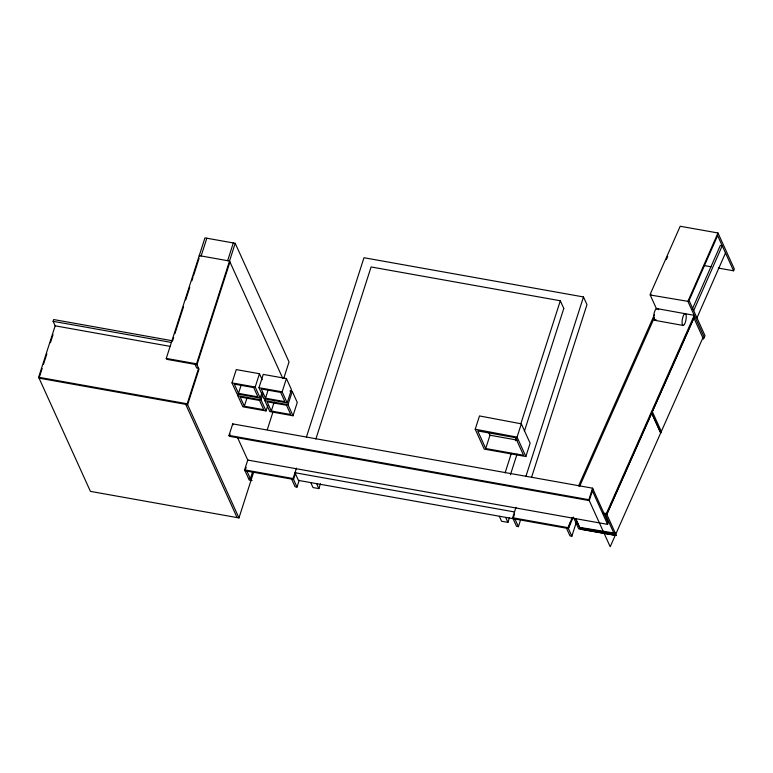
<?xml version="1.0" encoding="UTF-8"?>
<svg xmlns="http://www.w3.org/2000/svg" width="773" height="773" viewBox="0 0 773 773"><rect width="100%" height="100%" fill="white"/><g stroke="black" fill="none" stroke-linecap="round" stroke-linejoin="round"><path stroke-width="1.16" d="M656.596 309.055L650.209 294.986L650.518 293.547L680.192 226.257L717.982 232.973L734.35 269.062L733.587 270.792L718.233 268.057M253.699 472.042L238.973 517.92L90.422 491.377L38.65 377.253L55.154 325.829L53.105 321.317L53.675 319.549L171.944 340.68M39.626 376.383L42.167 368.479M43.462 364.441L46.873 353.812M50.429 342.729L53.028 334.632M229.939 261.931L196.951 364.721L166.668 359.31L166.263 358.411L204.942 237.881L235.214 243.292L289.034 361.928L283.691 378.557M172.534 341.038L173.635 337.608M174.891 333.704L183.559 306.688M185.723 299.934L189.762 287.353M191.859 280.802L192.95 277.43M193.424 275.932L199.086 258.288M201.135 255.96L206.826 238.219M227.629 260.685L233.32 242.954M39.056 378.152L187.607 404.694L198.99 369.233L196.535 363.822L235.214 243.292M238.973 517.92L187.201 403.796L198.584 368.334L196.69 367.996L195.057 364.383M261.979 392.539L260.201 398.076L237.021 393.94L232.006 382.886L236.277 369.591L259.457 373.726L262.192 379.756M238.509 393.37L234.316 384.123L253.708 387.592L257.902 396.839L238.509 393.37L241.35 384.51M267.816 405.4L266.038 410.936L242.857 406.791L237.842 395.747L238.557 393.525M592.968 489.077L589.268 500.604L229.426 436.31L229.011 435.412L232.712 423.884L592.553 488.178L608.167 522.587L607.597 524.365L247.756 460.07L237.456 437.373M229.426 436.31L230.112 434.146M244.336 406.231L240.142 396.984L259.544 400.453L263.738 409.7L244.336 406.231L247.186 397.361M260.201 398.076L255.196 387.031L259.457 373.726M258.974 387.708L263.245 374.403L286.425 378.548L291.44 389.602L287.17 402.897L263.989 398.752L258.974 387.708L282.155 391.843L287.17 402.897M266.038 410.936L261.023 399.883L262.801 394.346M289.943 390.993L292.262 391.399L297.267 402.453L293.006 415.758L269.825 411.613L264.81 400.559L267.96 390.433M252.095 480.622L249.254 480.11L244.606 469.868L247.853 459.742M246.114 467.346L245.022 470.767L293.527 479.434L295.721 472.583M271.304 411.052L267.11 401.805L286.503 405.265L290.706 414.512L271.304 411.052L274.154 402.182M248.5 478.439L250.394 478.777L252.587 471.926M267.313 429.604L273.198 411.255M282.155 391.843L286.425 378.548M293.006 415.758L287.991 404.704L292.262 391.399M291.634 479.096L295.112 486.768L297.006 487.106L293.122 478.535L296.455 468.129M306.417 437.083L363.977 257.728L583.489 296.948L586.968 304.62L531.611 477.134M297.006 487.106L299.199 480.255M315.857 439.054L371.088 266.956L560.319 300.765L563.759 308.34M310.756 482.594L313.007 487.56L318.882 488.604L320.418 483.801M475.221 429.237L479.492 415.942L521.331 423.836L530.123 443.229L525.862 456.524L484.227 449.094L475.221 429.237L517.06 437.132L525.862 456.524M485.705 448.524L477.724 430.938L515.572 437.692L523.553 455.287L485.705 448.524L489.976 435.228L488.98 433.025M505.098 472.863L511.349 453.355M515.398 440.736L516.142 438.446M520.925 423.527L560.319 300.765M517.06 437.132L521.331 423.836M510.412 474.796L517.04 454.147M524.403 431.199L563.797 308.427M499.329 516.287L501.58 521.244L507.929 522.384L509.465 517.581M520.615 519.814L518.412 526.664L516.519 526.326L512.634 517.755L515.978 507.349M525.94 476.303L583.489 296.948M513.407 517.514L514.509 514.084M514.499 511.948L294.977 472.728L298.455 480.4L568.377 528.539L570.58 521.688M566.493 528.201L569.972 535.873L571.856 536.211L576.252 522.509M613.897 535.216L615.182 535.447L610.197 546.743L588.862 499.706L592.553 488.178M733.587 270.792L717.624 235.61L689.072 300.523L705.034 335.704L703.507 339.163L693.883 317.964L606.776 514.296L616.381 535.525L578.629 528.722L573.334 517.06M660.702 432.919L651.697 413.072L660.731 432.928L661.321 431.498L652.325 411.651M571.856 536.211L567.971 527.64L572.213 517.697M568.377 528.539L572.996 517.717M704.271 337.434L687.902 301.354L717.982 232.973M692.25 309.229L720.339 245.418L722.233 245.756L693.671 310.669M696.946 317.887L725.509 252.974M666.258 259.689L667.717 256.385M580.446 529.244L575.643 518.644L580.446 529.244L616.4 535.496M578.562 485.966L654.412 314.727M579.692 486.207L654.364 317.655M614.091 533.65L605.085 513.803M604.389 514.103L606.757 514.528L606.341 513.63L694.241 315.336L658.267 308.833A2.029 0.715 23.9 0 0 657.601 308.707M604.447 513.919L606.776 514.296L604.959 513.765M694.656 316.234L606.757 514.528L604.331 514.074M702.889 337.811L615.781 534.143L579.847 527.853M650.209 294.986L687.902 301.354M604.998 513.948L606.776 514.296M615.376 533.235L579.644 527.399M704.068 265.545L711.15 266.801M53.105 321.317L171.384 342.449M55.154 325.829L169.876 346.333M166.263 358.411L196.535 363.822M232.006 382.886L255.196 387.031M489.976 435.228L517.176 440.088M237.842 395.747L261.023 399.883M264.81 400.559L287.991 404.704M38.65 377.253L187.201 403.796M229.011 435.412L588.862 499.706M244.606 469.868L293.122 478.535M512.634 517.755L567.971 527.64M654.915 320.351L683.284 325.472M602.872 513.001L606.341 513.63M658.267 308.833L658.673 309.741M592.398 490.855L607.597 524.365M514.934 518.992L518.412 526.664M505.677 517.417L507.929 522.384M282.85 378.577L229.523 261.023L199.25 255.621L199.656 256.52M316.63 483.647L318.882 488.604M232.712 423.884L233.117 424.792M246.916 471.105L250.394 478.777M185.723 404.356L237.079 517.581M650.518 293.547L650.924 294.774M655.997 319.404A6.058 1.846 -79.8 0 1 653.871 314.708A6.058 1.846 -79.8 0 1 657.504 309.074M280.676 392.413L261.274 388.945L265.477 398.192L284.87 401.66L280.676 392.413M684.366 324.515A6.058 1.846 -79.8 0 0 685.873 314.196A6.058 1.846 -79.8 0 0 682.24 319.829A6.058 1.846 -79.8 0 0 684.366 324.515"/></g></svg>
